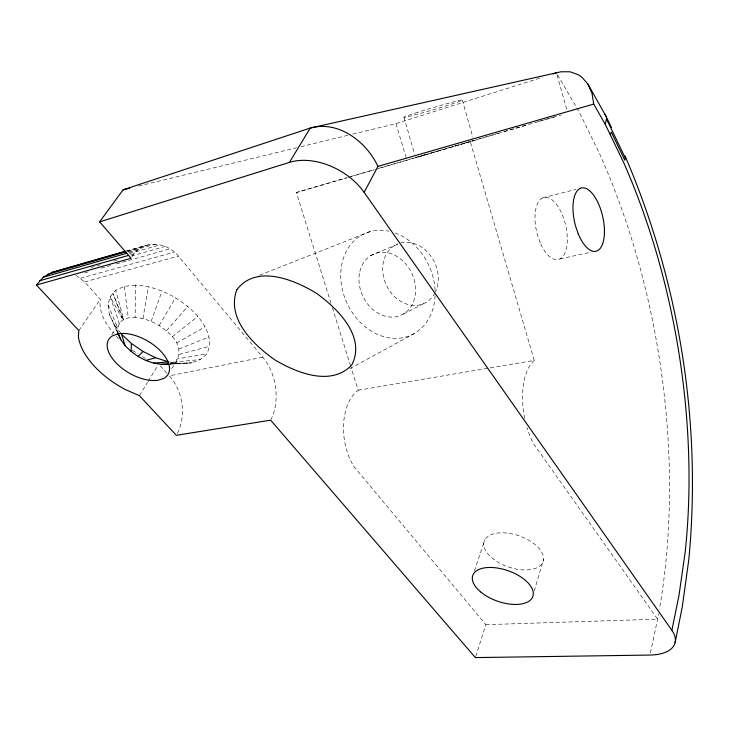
<?xml version="1.0" encoding="UTF-8"?>
<svg xmlns="http://www.w3.org/2000/svg" width="729" height="729" viewBox="0 0 729 729"><rect width="100%" height="100%" fill="white"/><g stroke="black" fill="none" stroke-linecap="round" stroke-linejoin="round"><path stroke-width="0.55" stroke-dasharray="3.65 2.73" d="M171.561 368.519C180.273 358.987 181.977 346.311 172.399 336.725C162.849 326.091 149.472 318.664 135.138 317.379L135.457 285.112C159.423 286.415 181.876 298.735 197.86 316.322C206.134 326.483 213.989 341.172 206.589 353.902C197.832 365.12 182.569 363.297 169.93 364.035M75.944 275.325L84.646 281.932L100.301 299.337C98.424 311.866 105.596 323.995 113.606 333.117M142.939 318.582L148.352 286.679M650.396 652.883L657.613 619.158A485.177 274.614 80.6 0 0 658.633 613.69M117.779 332.652L109.368 314.217L108.038 304.804L110.17 296.639L115.701 290.333L124.313 286.379L135.457 285.112M534.248 591.009L543.561 559.325M475.718 656.528L485.833 624.671L353.875 466.478A48.242 29.206 82.3 0 1 358.203 390.261L351.068 367.443M118.253 333.672L117.724 328.132L119.301 323.439C122.873 318.409 129.379 317.224 135.138 317.379M474.406 570.962L484.831 539.879M151.149 321.361L162.038 290.989M159.168 325.526L175.516 297.733M139.385 395.647L147.577 382.288M148.169 381.331L158.111 365.111M111.847 334.711L119.301 323.439L110.17 296.639L122.9 319.922L112.922 293.495L123.693 319.612L115.701 290.333M132.259 256.508C141.945 239.085 167.196 241.663 178.395 256.098L262.704 357.201A45.107 31.01 80.4 0 1 271.106 419.284M78.823 330.565L100.301 299.337M166.431 330.775L187.754 306.399M170.595 363.224L173.502 362.249L177.311 358.969L206.589 353.902M172.399 336.725L197.86 316.322M176.682 342.949L205.131 326.774M349.884 368.646L414.108 333.627M403.228 314.117L425.982 302.435M370.633 255.669L398.645 243.805M178.997 349L209.105 336.971M259.615 275.17L370.569 231.458M352.845 134.109L395.929 123.657L542.321 77.338M465.002 143.157L415.63 157.61L424.57 155.022M465.931 142.884L473.786 140.56L465.512 142.957M331.021 303.346L296.366 192.529L346.348 177.83M350.695 176.555L374.597 169.52M378.943 168.244L499.474 132.888M375.526 169.447L561.239 114.936M503.812 131.63L527.659 124.686M538.494 121.533L555.835 116.485M296.366 192.529L347.332 177.666M348.416 177.357L374.442 169.766M126.472 250.931L145.955 245.308M126.518 251.168L150.575 244.233M127.52 251.35L141.599 247.295M128.049 251.924L155.368 244.069M128.933 252.644L137.608 250.156M129.644 253.555L160.216 244.807M130.801 254.767L134.063 253.838M90.843 267.525L102.844 264.108M113.76 261.009L118.125 259.77M131.22 256.052L165.046 246.438M84.673 272.865L89.029 271.635M101.03 268.254L111.938 265.183M116.294 263.953L169.739 248.899M80.454 278.287L174.213 252.143M84.646 281.932L178.395 256.098M179.197 354.458L209.569 346.22M542.895 197.796L575.992 189.403M138.537 186.068L296.512 147.768M300.931 146.693L348.426 135.175M559.981 258.932L590.946 252.134M262.704 357.201L169.256 375.863A42.482 31.903 80.9 0 1 176.3 435.313M358.203 390.261L534.239 360.399L470.214 141.408M173.502 362.249L200.448 359.552M170.285 363.962L191.618 362.842L170.841 363.771M170.149 364.008L180.719 363.616L169.575 362.031M485.833 624.671L657.613 619.158L533.619 443.843A53.108 25.934 81.3 0 1 526.967 427.577M132.368 350.367L137.945 353.802M142.583 356.654L145.372 358.367M160.207 365.821L166.987 373.357M116.403 336.342L118.49 338.757M109.368 314.217L113.979 324.232L120.814 333.281M557.557 74.823L579.127 111.892L599.347 153.181A485.177 274.614 80.6 0 1 659.417 609.298M113.979 324.232L117.615 332.47M108.038 304.804L117.724 328.132M332.388 307.693L350.731 366.359M395.929 123.657L406.964 160.28M403.957 117.333L414.683 154.348M462.314 100.101L472.857 137.28M557.038 75.041L566.834 109.76M124.313 286.379L128.304 317.844M524.68 418.4A53.108 25.934 81.3 0 1 534.239 360.399M434.994 292.803A32.55 26.654 65 0 1 390.635 292.256A32.55 26.654 65 0 1 397.843 243.851M400.695 242.93A32.55 26.654 65 0 1 431.039 256.398A32.55 26.654 65 0 1 435.468 291.846M435.104 295.619A55.86 45.089 64.9 0 1 386.179 337.29A55.86 45.089 64.9 0 1 340.744 273.931A55.86 45.089 64.9 0 1 388.885 231.166M395.136 232.952A55.86 45.089 64.9 0 1 435.122 291.217M417.845 112.266L411.83 114.225A30.427 1.048 -16.4 0 0 410.272 116.111A30.427 1.048 -16.4 0 0 447.752 105.331L453.693 103.409A30.427 1.048 -16.4 0 0 456.072 101.258A30.427 1.048 -16.4 0 0 417.845 112.266M540.216 242.793L537.464 234.948A31.866 14.862 77 0 1 549.128 198.06A31.866 14.862 77 0 1 566.542 247.669A31.866 14.862 77 0 1 540.216 242.793M359.461 273.503A33.507 27.037 64.9 0 0 396.64 316.632A33.507 27.037 64.9 0 0 405.761 263.898A33.507 27.037 64.9 0 0 359.461 273.503M491.619 557.621A31.137 16.457 19.1 0 0 542.203 563.417A31.137 16.457 19.1 0 0 507.211 533.09A31.137 16.457 19.1 0 0 491.619 557.621"/><path stroke-width="1.09" d="M131.111 351.433L131.393 343.45L121.497 334.192L125.197 345.719C136.25 357.483 152.379 365.912 168.855 364.081M675.118 642.623L682.253 607.038L688.814 559.58C701.909 422.583 679.337 282.451 625.108 156.052M671.874 630.312L678.963 595.557L685.151 552.336A439.377 233.781 80.3 0 0 623.705 162.658L605.316 124.44L593.688 104.083L592.012 93.367L587.993 84.209L581.924 77.228L578.261 74.704L570.014 71.779L561.011 71.779L310.262 128.058L123.064 189.822L99.645 221.862L131.056 258.285L36.45 285.03L78.823 330.565L78.377 336.543A66.631 35.803 30.2 0 0 125.752 389.733L139.385 395.647L176.3 435.313L270.65 420.168L475.381 657.594L649.931 655.061A43.713 21.706 16.2 0 0 671.874 630.312L364.145 192.374A56.215 37.944 29.7 0 0 289.422 162.376L99.645 221.862M605.316 124.44L606.464 118.781L625.282 158.011L624.817 160.225L611.303 132.086L610.273 134.756M364.145 192.374L377.941 166.385L593.688 104.083M289.422 162.376L310.262 128.058C338.484 120.167 366.468 141.736 377.941 166.385M36.45 285.03L43.239 277.23L51.795 272.473L125.397 251.241M138.155 356.445L143.012 351.46L155.632 357.729L168.463 361.866L153.755 363.124M168.654 363.871L161.309 364.372M553.165 73.902L556.418 72.873M125.424 251.487L51.795 272.473M47.339 274.441L125.352 251.979M43.239 277.23L126.764 253.264M39.576 280.783L128.632 255.387M145.864 360.427L155.632 357.729M123.064 189.822L129.698 188.21M131.393 343.45L143.012 351.46M118.526 334.52L120.804 339.668L125.197 345.719M587.993 84.209L606.081 116.358M605.07 114.271L611.412 127.484M118.253 333.672L120.804 339.668M236.77 289.869C226.209 318.737 253.446 344.835 274.869 359.871C296.566 372.765 330.948 386.817 351.688 365.065C366.405 336.844 337.6 308.54 316.504 293.331C294.407 279.763 256.052 263.898 236.77 289.869M117.752 333.9L112.33 335.923A34.445 18.498 30.2 0 0 117.506 364.336A34.445 18.498 30.2 0 0 158.248 380.219L163.733 378.433A34.445 18.498 30.2 0 0 159.277 349.729A34.445 18.498 30.2 0 0 117.752 333.9M578.297 234.009L575.555 226.008A32.486 14.325 77.1 0 1 586.417 188.638A32.486 14.325 77.1 0 1 603.794 239.294A32.486 14.325 77.1 0 1 578.297 234.009M480.429 591.757A31.83 16.129 19.3 0 0 531.942 598.29A31.83 16.129 19.3 0 0 496.021 567.845A31.83 16.129 19.3 0 0 480.429 591.757"/></g></svg>
